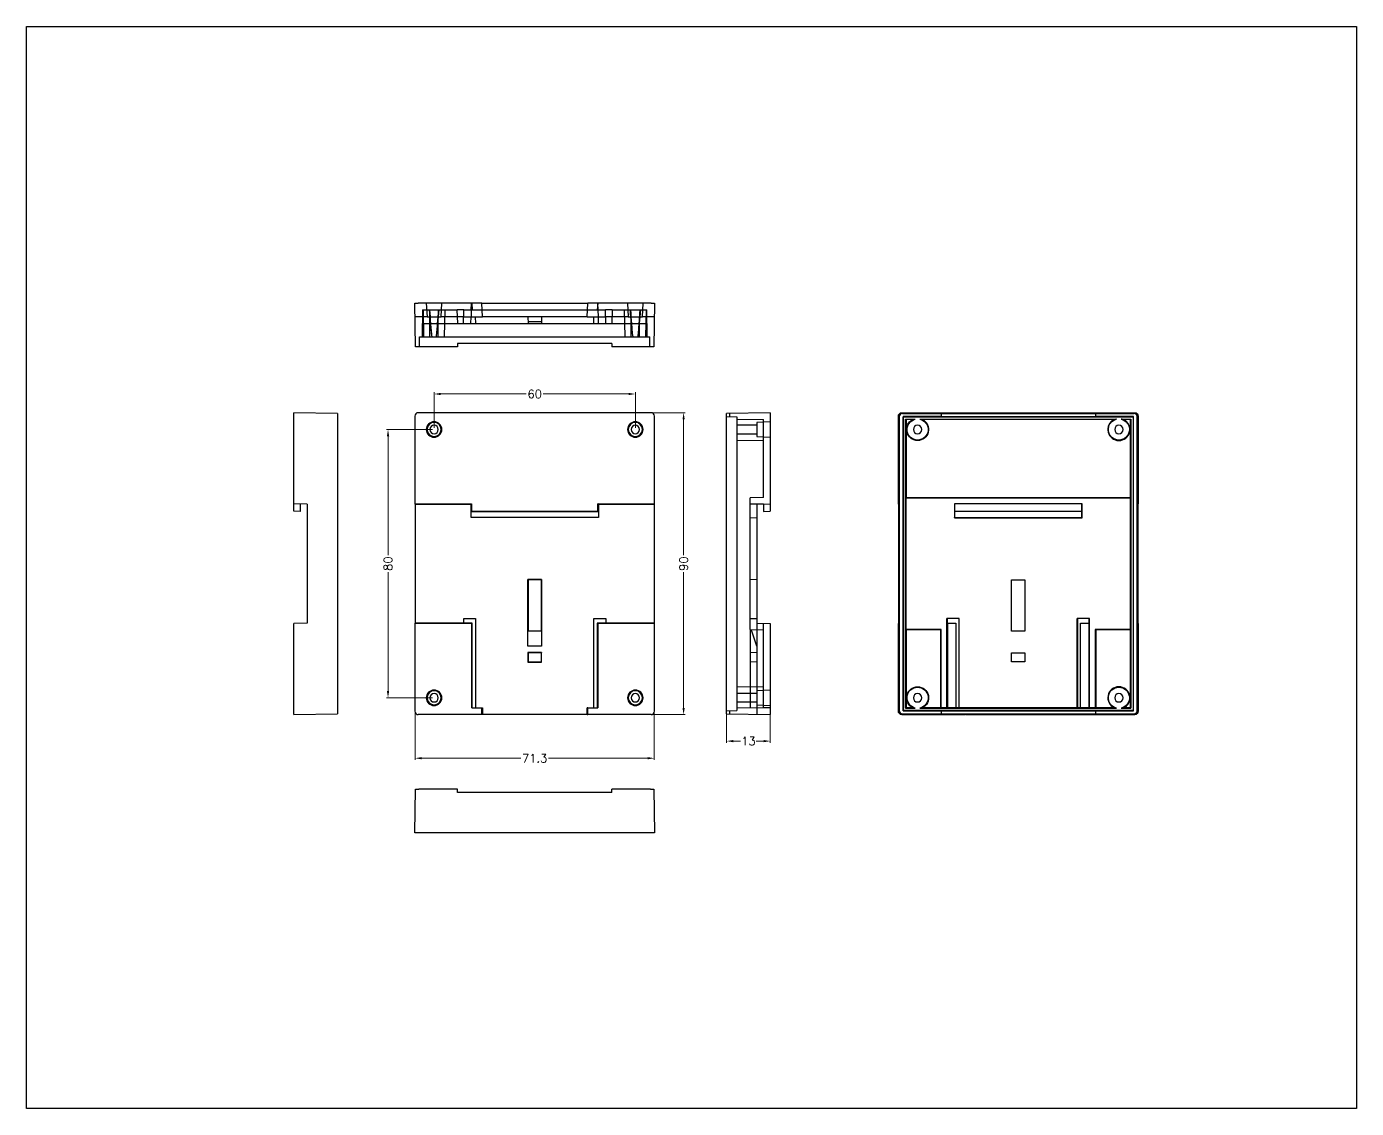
# Model space of a CAD drawing. Header units: inches. Extents: x 86 to 952, y 101 to 424.
# Drawn here: x 85.9 to 482.3, y 101.4 to 423.9 of the extents above; entities that cross this region are included whole.
import ezdxf
from ezdxf.lldxf.tags import DXFTag

# ---------------------------------------------------------------- set-up
doc = ezdxf.new("R2010")
doc.units = ezdxf.units.IN
doc.header["$MEASUREMENT"] = 0
doc.layers.add('250', color=7, linetype='Continuous')
doc.layers.add('dim', color=82, linetype='Continuous', lineweight=9)
doc.styles.add('ROMANC', font='romanc.shx', dxfattribs={"bigfont": 'gbcbig.shx'})
tags = doc.linetypes.add('DASHED', pattern=[25.72, 12.86, -12.86]).pattern_tags.tags
tags[6:7] = [DXFTag(74, 4), DXFTag(75, 0), DXFTag(340, '0'), DXFTag(46, 0.0), DXFTag(50, 0.0), DXFTag(44, 0.0), DXFTag(45, 0.0)]
tags[4:5] = [DXFTag(74, 4), DXFTag(75, 0), DXFTag(340, '0'), DXFTag(46, 0.0), DXFTag(50, 0.0), DXFTag(44, 0.0), DXFTag(45, 0.0)]
doc.dimstyles.new('YanXiu', dxfattribs={"dimtxt": 2.5, "dimasz": 2.2, "dimexe": 0.66, "dimexo": 0.66, "dimgap": 0.66, "dimtad": 0, "dimdsep": 46, "dimtxsty": 'ROMANC', "dimcen": 0, "dimclrd": 256, "dimclre": 131, "dimclrt": 42, "dimazin": 2, "dimtfac": 1, "dimtofl": 0, "dimtmove": 0, "dimatfit": 3, "dimfxl": 1, "dimlwd": 5, "dimlwe": 5, "dimarcsym": 0})

# ---------------------------------------------------------------- blocks, each defined once
blk = doc.blocks.new('*D7')
at = {"layer": 'Defpoints', "color": 0, "transparency": 16777216}
for p in [(267.37, 314.37), (207.37, 303.79), (267.37, 303.79)]:
    blk.add_point(p, dxfattribs=at)
at = {"layer": 'dim', "color": 131, "lineweight": 5, "transparency": 16777216}
for p, q in [((207.37, 304.29), (207.37, 314.87)), ((267.37, 304.29), (267.37, 314.87))]:
    blk.add_line(p, q, dxfattribs=at)
at = {"layer": 'dim', "lineweight": 5, "transparency": 16777216}
for p, q in [((209.37, 314.37), (234.84, 314.37)), ((265.37, 314.37), (239.89, 314.37))]:
    blk.add_line(p, q, dxfattribs=at)
at = {"layer": 'dim', "transparency": 16777216}
for points in [[(209.37, 314.7), (209.37, 314.04), (207.37, 314.37)], [(265.37, 314.7), (265.37, 314.04), (267.37, 314.37)]]:
    blk.add_solid(points, dxfattribs=at)
at = {"layer": 'dim', "color": 42, "transparency": 16777216, "insert": (237.37, 314.37), "char_height": 2.5, "attachment_point": 5, "style": 'ROMANC'}
blk.add_mtext('60', dxfattribs=at)
blk = doc.blocks.new('*D8')
at = {"layer": 'Defpoints', "color": 0, "transparency": 16777216}
for p in [(207.37, 303.79), (193.64, 223.79), (207.37, 223.79)]:
    blk.add_point(p, dxfattribs=at)
at = {"layer": 'dim', "color": 131, "lineweight": 5, "transparency": 16777216}
for p, q in [((206.87, 303.79), (193.15, 303.79)), ((206.87, 223.79), (193.15, 223.79))]:
    blk.add_line(p, q, dxfattribs=at)
at = {"layer": 'dim', "lineweight": 5, "transparency": 16777216}
for p, q in [((193.64, 301.79), (193.64, 266.31)), ((193.64, 225.79), (193.64, 261.27))]:
    blk.add_line(p, q, dxfattribs=at)
at = {"layer": 'dim', "transparency": 16777216}
for points in [[(193.31, 301.79), (193.98, 301.79), (193.64, 303.79)], [(193.31, 225.79), (193.98, 225.79), (193.64, 223.79)]]:
    blk.add_solid(points, dxfattribs=at)
at = {"layer": 'dim', "color": 42, "transparency": 16777216, "insert": (193.64, 263.79), "char_height": 2.5, "attachment_point": 5, "rotation": 90, "style": 'ROMANC'}
blk.add_mtext('80', dxfattribs=at)
blk = doc.blocks.new('*D9')
at = {"layer": 'Defpoints', "color": 0, "transparency": 16777216}
for p in [(247.66, 308.79), (260.04, 218.78), (281.75, 218.78)]:
    blk.add_point(p, dxfattribs=at)
at = {"layer": 'dim', "color": 131, "lineweight": 5, "transparency": 16777216}
for p, q in [((248.16, 308.79), (282.25, 308.79)), ((260.54, 218.78), (282.25, 218.78))]:
    blk.add_line(p, q, dxfattribs=at)
at = {"layer": 'dim', "lineweight": 5, "transparency": 16777216}
for p, q in [((281.75, 306.79), (281.75, 266.31)), ((281.75, 220.78), (281.75, 261.26))]:
    blk.add_line(p, q, dxfattribs=at)
at = {"layer": 'dim', "transparency": 16777216}
for points in [[(281.42, 306.79), (282.08, 306.79), (281.75, 308.79)], [(281.42, 220.78), (282.08, 220.78), (281.75, 218.78)]]:
    blk.add_solid(points, dxfattribs=at)
at = {"layer": 'dim', "color": 42, "transparency": 16777216, "insert": (281.75, 263.79), "char_height": 2.5, "attachment_point": 5, "rotation": 90, "style": 'ROMANC'}
blk.add_mtext('90', dxfattribs=at)
blk = doc.blocks.new('*D10')
at = {"layer": 'Defpoints', "color": 0, "transparency": 16777216}
for p in [(201.71, 259.66), (273.02, 256.95), (201.71, 205.78)]:
    blk.add_point(p, dxfattribs=at)
at = {"layer": 'dim', "color": 131, "lineweight": 5, "transparency": 16777216}
for p, q in [((201.71, 259.16), (201.71, 205.28)), ((273.02, 256.45), (273.02, 205.28))]:
    blk.add_line(p, q, dxfattribs=at)
at = {"layer": 'dim', "lineweight": 5, "transparency": 16777216}
for p, q in [((203.71, 205.78), (233.24, 205.78)), ((271.02, 205.78), (241.5, 205.78))]:
    blk.add_line(p, q, dxfattribs=at)
at = {"layer": 'dim', "transparency": 16777216}
for points in [[(203.71, 206.11), (203.71, 205.44), (201.71, 205.78)], [(271.02, 206.11), (271.02, 205.44), (273.02, 205.78)]]:
    blk.add_solid(points, dxfattribs=at)
at = {"layer": 'dim', "color": 42, "transparency": 16777216, "insert": (237.37, 205.78), "char_height": 2.5, "attachment_point": 5, "style": 'ROMANC'}
blk.add_mtext('71.3', dxfattribs=at)
blk = doc.blocks.new('*D11')
at = {"layer": 'Defpoints', "color": 0, "transparency": 16777216}
for p in [(294.57, 241.65), (307.57, 238.08), (307.57, 210.88)]:
    blk.add_point(p, dxfattribs=at)
at = {"layer": 'dim', "color": 131, "lineweight": 5, "transparency": 16777216}
for p, q in [((294.57, 241.15), (294.57, 210.38)), ((307.57, 237.58), (307.57, 210.38))]:
    blk.add_line(p, q, dxfattribs=at)
at = {"layer": 'dim', "lineweight": 5, "transparency": 16777216}
for p, q in [((296.57, 210.88), (298.73, 210.88)), ((305.57, 210.88), (303.42, 210.88))]:
    blk.add_line(p, q, dxfattribs=at)
at = {"layer": 'dim', "transparency": 16777216}
for points in [[(296.57, 211.21), (296.57, 210.54), (294.57, 210.88)], [(305.57, 211.21), (305.57, 210.54), (307.57, 210.88)]]:
    blk.add_solid(points, dxfattribs=at)
at = {"layer": 'dim', "color": 42, "transparency": 16777216, "insert": (301.07, 210.88), "char_height": 2.5, "attachment_point": 5, "style": 'ROMANC'}
blk.add_mtext('13', dxfattribs=at)

msp = doc.modelspace()

# ---------------------------------------------------------------- linework, layer by layer
msp.add_lwpolyline([(85.894, 423.912), (482.315, 423.912), (482.315, 101.371), (85.894, 101.371)], close=True)
at = {"layer": '250', "color": 7, "linetype": 'Continuous'}
for p, q in [((201.866, 328.426), (201.639, 341.426)), ((201.639, 341.426), (202.639, 341.426)), ((221.557, 341.426), (202.639, 341.426)), ((221.557, 341.426), (253.175, 341.426)), ((221.766, 337.426), (221.557, 341.426)), ((252.966, 337.426), (253.176, 341.426)), ((272.093, 341.426), (253.176, 341.426)), ((272.093, 341.426), (273.093, 341.426)), ((273.093, 341.426), (272.866, 328.426)), ((221.661, 339.426), (253.071, 339.426)), ((252.966, 337.426), (221.766, 337.426)), ((214.366, 329.426), (214.366, 328.426)), ((260.366, 329.426), (214.366, 329.426)), ((260.366, 329.426), (260.366, 328.426)), ((202.866, 328.426), (201.866, 328.426)), ((214.366, 328.426), (202.866, 328.426)), ((271.866, 328.426), (260.366, 328.426)), ((272.866, 328.426), (271.866, 328.426)), ((178.552, 308.564), (165.552, 308.791)), ((165.552, 307.791), (165.552, 308.791)), ((165.552, 281.61), (165.552, 307.791)), ((178.552, 308.564), (178.552, 307.564)), ((178.552, 307.564), (178.552, 220.007)), ((201.639, 307.791), (201.639, 281.61)), ((272.093, 308.791), (202.639, 308.791)), ((273.093, 281.61), (273.093, 307.791)), ((307.571, 308.791), (294.571, 308.564)), ((294.571, 307.564), (294.571, 308.564)), ((294.571, 220.007), (294.571, 307.564)), ((307.571, 308.791), (307.571, 307.791)), ((307.571, 307.791), (307.571, 281.61)), ((345.78, 281.61), (345.78, 307.791)), ((346.007, 307.564), (346.007, 220.007)), ((346.3, 308.271), (346.073, 308.498)), ((346.78, 308.791), (416.234, 308.791)), ((347.007, 308.564), (358.507, 308.564)), ((347.155, 307.643), (347.155, 219.938)), ((347.155, 307.643), (347.207, 307.591)), ((358.507, 307.643), (347.155, 307.643)), ((347.207, 307.591), (415.807, 307.591)), ((347.207, 219.991), (347.207, 307.591)), ((347.937, 306.86), (350.812, 306.86)), ((347.937, 306.86), (348.077, 306.721)), ((347.937, 220.721), (347.937, 306.86)), ((348.077, 306.721), (348.077, 283.541)), ((350.017, 306.721), (348.077, 306.721)), ((352.202, 306.86), (410.812, 306.86)), ((410.017, 306.721), (352.997, 306.721)), ((358.507, 308.581), (404.507, 308.581)), ((358.507, 308.581), (358.507, 308.564)), ((358.507, 308.564), (358.507, 307.643)), ((358.507, 307.643), (358.507, 307.625)), ((358.507, 307.625), (404.507, 307.625)), ((404.507, 308.581), (404.507, 308.564)), ((404.507, 308.564), (416.007, 308.564)), ((404.507, 308.564), (404.507, 307.643)), ((404.507, 307.643), (404.507, 307.625)), ((415.859, 307.643), (404.507, 307.643)), ((412.202, 306.86), (415.077, 306.86)), ((414.937, 306.721), (412.997, 306.721)), ((415.077, 306.86), (414.937, 306.721)), ((414.937, 283.541), (414.937, 306.721)), ((415.077, 306.86), (415.077, 220.721)), ((415.859, 307.643), (415.807, 307.591)), ((415.807, 307.591), (415.807, 219.991)), ((415.859, 219.938), (415.859, 307.643)), ((416.941, 308.498), (416.714, 308.271)), ((417.007, 220.007), (417.007, 307.564)), ((417.234, 307.791), (417.234, 281.61)), ((169.552, 281.541), (165.552, 281.61)), ((165.552, 279.41), (165.552, 281.61)), ((167.552, 279.341), (167.552, 281.575)), ((169.552, 281.541), (169.552, 246.041)), ((201.639, 281.61), (218.536, 281.61)), ((201.709, 281.541), (201.639, 281.61)), ((201.709, 281.541), (218.396, 281.541)), ((201.709, 281.541), (201.709, 246.041)), ((218.466, 281.575), (218.396, 281.541)), ((218.396, 277.541), (218.396, 281.541)), ((218.466, 281.575), (218.536, 281.61)), ((218.466, 281.575), (218.466, 279.341)), ((218.536, 281.61), (218.536, 279.41)), ((256.196, 279.41), (256.196, 281.61)), ((256.196, 281.61), (273.093, 281.61)), ((256.266, 281.575), (256.196, 281.61)), ((256.266, 279.341), (256.266, 281.575)), ((256.336, 281.541), (256.266, 281.575)), ((256.336, 281.541), (273.023, 281.541)), ((256.336, 281.541), (256.336, 277.541)), ((273.023, 281.541), (273.093, 281.61)), ((273.023, 281.541), (273.023, 246.041)), ((303.571, 281.541), (307.571, 281.61)), ((303.571, 281.541), (303.571, 246.041)), ((305.571, 281.575), (305.571, 279.341)), ((307.571, 281.61), (307.571, 279.41)), ((345.85, 281.541), (345.78, 281.61)), ((345.85, 281.541), (345.85, 246.041)), ((348.007, 283.401), (348.077, 283.541)), ((348.007, 283.401), (415.007, 283.401)), ((348.007, 283.401), (348.007, 244.18)), ((348.077, 283.541), (414.937, 283.541)), ((362.467, 281.61), (362.467, 277.471)), ((400.547, 281.61), (362.467, 281.61)), ((362.537, 281.541), (362.607, 281.575)), ((362.537, 281.541), (362.537, 277.541)), ((362.607, 281.61), (362.607, 281.575)), ((362.607, 279.341), (362.607, 281.575)), ((400.407, 281.61), (400.407, 281.575)), ((400.407, 281.575), (400.407, 279.341)), ((400.407, 281.575), (400.477, 281.541)), ((400.477, 277.541), (400.477, 281.541)), ((400.547, 277.471), (400.547, 281.61)), ((414.937, 283.541), (415.007, 283.401)), ((415.007, 244.18), (415.007, 283.401)), ((417.164, 281.541), (417.234, 281.61)), ((417.164, 281.541), (417.164, 246.041)), ((167.552, 279.341), (165.552, 279.41)), ((256.336, 277.541), (218.396, 277.541)), ((218.466, 279.341), (218.536, 279.41)), ((218.466, 279.341), (256.266, 279.341)), ((218.536, 279.41), (256.196, 279.41)), ((256.266, 279.341), (256.196, 279.41)), ((305.571, 279.341), (307.571, 279.41)), ((362.467, 277.471), (362.537, 277.541)), ((362.537, 277.541), (400.477, 277.541)), ((400.407, 279.341), (362.607, 279.341)), ((400.547, 277.471), (400.477, 277.541)), ((362.467, 277.471), (400.547, 277.471)), ((239.436, 259.06), (235.296, 259.06)), ((235.296, 259.06), (235.366, 258.991)), ((235.296, 239.191), (235.296, 259.06)), ((239.366, 258.991), (235.366, 258.991)), ((235.366, 258.991), (235.366, 243.691)), ((239.436, 259.06), (239.366, 258.991)), ((239.366, 243.691), (239.366, 258.991)), ((239.436, 259.06), (239.436, 239.191)), ((379.507, 258.991), (383.507, 258.991)), ((379.507, 243.691), (379.507, 258.991)), ((383.507, 258.991), (383.507, 243.691)), ((169.552, 246.041), (165.552, 245.971)), ((165.552, 219.78), (165.552, 245.971)), ((201.709, 246.041), (201.639, 245.971)), ((218.591, 245.971), (201.639, 245.971)), ((201.639, 245.971), (201.639, 219.78)), ((216.196, 246.041), (201.709, 246.041)), ((216.196, 246.041), (216.196, 247.391)), ((216.196, 247.391), (219.716, 247.391)), ((216.196, 246.041), (216.266, 246.006)), ((218.766, 246.006), (216.266, 246.006)), ((218.766, 246.006), (218.591, 245.971)), ((218.591, 220.808), (218.591, 245.971)), ((218.766, 220.808), (218.766, 246.006)), ((219.716, 247.391), (219.716, 220.808)), ((255.016, 220.808), (255.016, 247.391)), ((255.016, 247.391), (258.536, 247.391)), ((255.966, 246.006), (256.141, 245.971)), ((255.966, 246.006), (255.966, 220.808)), ((258.466, 246.006), (255.966, 246.006)), ((273.093, 245.971), (256.141, 245.971)), ((256.141, 245.971), (256.141, 220.808)), ((258.536, 246.041), (258.466, 246.006)), ((258.536, 247.391), (258.536, 246.041)), ((273.023, 246.041), (258.536, 246.041)), ((273.023, 246.041), (273.093, 245.971)), ((273.093, 219.78), (273.093, 245.971)), ((303.571, 246.041), (307.571, 245.971)), ((307.571, 245.971), (307.571, 219.78)), ((345.85, 246.041), (345.78, 245.971)), ((345.78, 219.78), (345.78, 245.971)), ((360.267, 247.46), (360.337, 247.391)), ((360.267, 220.756), (360.267, 247.46)), ((363.927, 247.46), (360.267, 247.46)), ((363.857, 247.391), (360.337, 247.391)), ((360.337, 247.391), (360.337, 246.041)), ((360.337, 246.041), (360.407, 246.006)), ((360.407, 246.006), (360.407, 220.791)), ((360.407, 246.006), (362.907, 246.006)), ((362.907, 246.006), (362.907, 220.791)), ((363.927, 247.46), (363.857, 247.391)), ((363.857, 220.773), (363.857, 247.391)), ((363.927, 220.756), (363.927, 247.46)), ((399.087, 220.756), (399.087, 247.46)), ((399.087, 247.46), (399.157, 247.391)), ((402.747, 247.46), (399.087, 247.46)), ((399.157, 247.391), (399.157, 220.773)), ((402.677, 247.391), (399.157, 247.391)), ((400.107, 220.791), (400.107, 246.006)), ((400.107, 246.006), (402.607, 246.006)), ((402.677, 246.041), (402.607, 246.006)), ((402.607, 220.791), (402.607, 246.006)), ((402.747, 247.46), (402.677, 247.391)), ((402.677, 246.041), (402.677, 247.391)), ((402.747, 220.756), (402.747, 247.46)), ((417.164, 246.041), (417.234, 245.971)), ((417.234, 245.971), (417.234, 219.78)), ((235.296, 239.191), (235.349, 243.691)), ((239.384, 243.691), (235.349, 243.691)), ((239.384, 243.691), (239.436, 239.191)), ((348.077, 244.041), (348.007, 244.18)), ((358.547, 244.18), (348.007, 244.18)), ((358.407, 244.041), (348.077, 244.041)), ((348.077, 244.041), (348.077, 220.791)), ((358.407, 244.041), (358.547, 244.18)), ((358.407, 220.791), (358.407, 244.041)), ((358.547, 220.756), (358.547, 244.18)), ((383.507, 243.691), (379.507, 243.691)), ((404.467, 244.18), (404.467, 220.756)), ((415.007, 244.18), (404.467, 244.18)), ((404.467, 244.18), (404.607, 244.041)), ((414.937, 244.041), (404.607, 244.041)), ((404.607, 244.041), (404.607, 220.791)), ((415.007, 244.18), (414.937, 244.041)), ((414.937, 220.791), (414.937, 244.041)), ((239.436, 239.191), (235.296, 239.191)), ((235.296, 237.26), (235.296, 234.421)), ((235.296, 237.26), (235.366, 237.191)), ((239.436, 237.26), (235.296, 237.26)), ((235.296, 234.421), (235.366, 234.491)), ((235.296, 234.421), (239.436, 234.421)), ((235.366, 237.191), (235.366, 234.491)), ((239.366, 237.191), (235.366, 237.191)), ((235.366, 234.491), (239.366, 234.491)), ((239.436, 237.26), (239.366, 237.191)), ((239.366, 234.491), (239.366, 237.191)), ((239.436, 234.421), (239.366, 234.491)), ((239.436, 234.421), (239.436, 237.26)), ((379.507, 237.191), (383.507, 237.191)), ((379.507, 234.491), (379.507, 237.191)), ((383.507, 234.491), (379.507, 234.491)), ((383.507, 237.191), (383.507, 234.491)), ((165.552, 218.781), (165.552, 219.78)), ((165.552, 218.781), (178.552, 219.008)), ((178.552, 220.007), (178.552, 219.008)), ((221.557, 218.781), (202.639, 218.781)), ((218.591, 220.808), (221.557, 220.808)), ((221.557, 218.781), (221.557, 220.808)), ((221.557, 220.808), (221.766, 220.773)), ((221.766, 218.85), (221.557, 218.781)), ((221.766, 220.773), (221.766, 218.85)), ((252.966, 218.85), (221.766, 218.85)), ((253.176, 220.808), (252.966, 220.773)), ((252.966, 218.85), (252.966, 220.773)), ((252.966, 218.85), (253.176, 218.781)), ((253.176, 220.808), (256.141, 220.808)), ((253.176, 218.781), (253.176, 220.808)), ((272.093, 218.781), (253.176, 218.781)), ((294.571, 219.008), (294.571, 220.007)), ((294.571, 219.008), (307.571, 218.781)), ((307.571, 219.78), (307.571, 218.781)), ((346.073, 219.073), (346.3, 219.3)), ((346.78, 218.781), (365.697, 218.781)), ((347.007, 219.008), (358.507, 219.008)), ((347.155, 219.938), (347.207, 219.991)), ((347.155, 219.938), (358.507, 219.938)), ((415.807, 219.991), (347.207, 219.991)), ((347.937, 220.721), (348.077, 220.791)), ((347.937, 220.721), (350.812, 220.721)), ((350.163, 220.791), (348.077, 220.791)), ((352.202, 220.721), (410.812, 220.721)), ((358.407, 220.791), (352.85, 220.791)), ((358.407, 220.791), (358.547, 220.756)), ((358.507, 219.956), (404.507, 219.956)), ((358.507, 219.938), (358.507, 219.956)), ((358.507, 219.938), (358.507, 219.008)), ((358.507, 218.99), (358.507, 219.008)), ((358.507, 218.99), (404.507, 218.99)), ((360.267, 220.756), (358.547, 220.756)), ((360.267, 220.756), (360.407, 220.791)), ((362.907, 220.791), (360.407, 220.791)), ((363.857, 220.808), (362.907, 220.808)), ((363.927, 220.756), (363.857, 220.773)), ((399.087, 220.756), (363.927, 220.756)), ((365.907, 218.85), (365.697, 218.781)), ((365.907, 218.85), (397.107, 218.85)), ((397.107, 218.85), (397.317, 218.781)), ((397.317, 218.781), (416.234, 218.781)), ((399.087, 220.756), (399.157, 220.773)), ((400.107, 220.808), (399.157, 220.808)), ((402.607, 220.791), (400.107, 220.791)), ((402.747, 220.756), (402.607, 220.791)), ((404.467, 220.756), (402.747, 220.756)), ((404.467, 220.756), (404.607, 220.791)), ((404.507, 219.938), (404.507, 219.956)), ((404.507, 219.938), (404.507, 219.008)), ((404.507, 219.938), (415.859, 219.938)), ((404.507, 219.008), (416.007, 219.008)), ((404.507, 218.99), (404.507, 219.008)), ((410.163, 220.791), (404.607, 220.791)), ((412.202, 220.721), (415.077, 220.721)), ((414.937, 220.791), (412.85, 220.791)), ((414.937, 220.791), (415.077, 220.721)), ((415.859, 219.938), (415.807, 219.991)), ((416.714, 219.3), (416.941, 219.073)), ((201.639, 183.57), (201.866, 196.57)), ((201.866, 196.57), (202.866, 196.57)), ((214.366, 196.57), (202.866, 196.57)), ((214.366, 195.57), (214.366, 196.57)), ((260.366, 195.57), (214.366, 195.57)), ((271.866, 196.57), (260.366, 196.57)), ((260.366, 195.57), (260.366, 196.57)), ((271.866, 196.57), (272.866, 196.57)), ((272.866, 196.57), (273.093, 183.57)), ((202.639, 183.57), (201.639, 183.57)), ((272.093, 183.57), (202.639, 183.57)), ((273.093, 183.57), (272.093, 183.57))]:
    msp.add_line(p, q, dxfattribs=at)
at = {"layer": '250', "color": 7, "linetype": 'DASHED'}
for p, q in [((205.057, 341.426), (205.267, 337.426)), ((209.465, 337.426), (209.675, 341.426)), ((218.466, 339.426), (218.536, 341.426)), ((218.591, 341.426), (218.766, 339.426)), ((256.141, 341.426), (255.966, 339.426)), ((256.266, 339.426), (256.196, 341.426)), ((265.057, 341.426), (265.267, 337.426)), ((269.465, 337.426), (269.675, 341.426)), ((205.267, 337.426), (201.709, 337.426)), ((203.936, 339.426), (203.796, 331.426)), ((203.936, 339.426), (206.023, 339.426)), ((204.079, 339.426), (204.219, 331.426)), ((205.267, 337.426), (209.465, 337.426)), ((206.023, 339.426), (208.71, 339.426)), ((206.116, 331.426), (206.116, 337.426)), ((208.616, 331.426), (208.616, 337.426)), ((208.71, 339.426), (214.266, 339.426)), ((216.196, 337.426), (209.465, 337.426)), ((210.514, 331.426), (210.653, 339.426)), ((214.406, 335.426), (214.266, 339.426)), ((216.266, 339.426), (214.267, 339.426)), ((216.126, 335.426), (216.266, 339.426)), ((216.196, 337.426), (219.716, 337.426)), ((216.266, 339.426), (218.766, 339.426)), ((218.326, 335.426), (218.396, 337.426)), ((218.466, 339.426), (218.396, 337.426)), ((218.766, 339.426), (221.661, 339.426)), ((219.716, 337.426), (221.766, 337.426)), ((219.786, 335.426), (219.716, 337.426)), ((235.296, 337.426), (235.366, 335.426)), ((239.436, 337.426), (239.366, 335.426)), ((252.966, 337.426), (255.016, 337.426)), ((253.071, 339.426), (255.966, 339.426)), ((254.946, 335.426), (255.016, 337.426)), ((255.016, 337.426), (258.536, 337.426)), ((255.966, 339.426), (258.466, 339.426)), ((256.336, 337.426), (256.266, 339.426)), ((256.406, 335.426), (256.336, 337.426)), ((258.606, 335.426), (258.466, 339.426)), ((260.465, 339.426), (258.466, 339.426)), ((265.267, 337.426), (258.536, 337.426)), ((260.466, 339.426), (260.326, 335.426)), ((260.466, 339.426), (266.023, 339.426)), ((264.079, 339.426), (264.219, 331.426)), ((265.267, 337.426), (269.465, 337.426)), ((266.023, 339.426), (268.71, 339.426)), ((266.116, 331.426), (266.116, 337.426)), ((268.616, 331.426), (268.616, 337.426)), ((268.71, 339.426), (270.796, 339.426)), ((273.023, 337.426), (269.465, 337.426)), ((270.514, 331.426), (270.653, 339.426)), ((270.936, 331.426), (270.796, 339.426)), ((203.866, 335.426), (214.406, 335.426)), ((214.406, 335.426), (216.126, 335.426)), ((216.126, 335.426), (219.786, 335.426)), ((219.786, 335.426), (254.946, 335.426)), ((239.384, 335.926), (235.349, 335.926)), ((254.946, 335.426), (258.606, 335.426)), ((258.606, 335.426), (260.326, 335.426)), ((260.326, 335.426), (270.866, 335.426)), ((203.014, 328.426), (203.066, 331.426)), ((203.066, 331.426), (271.666, 331.426)), ((271.719, 328.426), (271.666, 331.426)), ((294.571, 307.643), (297.571, 307.591)), ((295.571, 307.625), (295.571, 308.581)), ((297.571, 307.591), (297.571, 219.991)), ((297.571, 306.86), (305.571, 306.721)), ((307.571, 306.099), (303.571, 305.89)), ((303.571, 305.89), (303.571, 303.791)), ((305.571, 283.541), (305.571, 306.721)), ((303.571, 305.041), (297.571, 305.041)), ((297.571, 302.541), (303.571, 302.541)), ((303.571, 303.791), (303.571, 301.691)), ((303.571, 301.691), (307.571, 301.482)), ((297.571, 300.643), (305.571, 300.503)), ((305.571, 283.541), (301.571, 283.401)), ((301.571, 244.18), (301.571, 283.401)), ((301.571, 281.61), (305.571, 281.61)), ((305.571, 281.61), (305.571, 281.575)), ((301.571, 277.471), (303.571, 277.541)), ((303.571, 259.06), (301.571, 258.991)), ((301.571, 247.46), (303.571, 247.391)), ((303.571, 246.041), (303.571, 225.89)), ((305.571, 244.04), (305.571, 246.006)), ((301.571, 244.18), (301.571, 220.756)), ((301.571, 244.18), (305.571, 244.041)), ((302.071, 243.691), (301.571, 243.691)), ((303.571, 239.191), (302.071, 243.691)), ((305.571, 220.791), (305.571, 244.041)), ((303.571, 237.26), (301.571, 237.191)), ((303.571, 234.421), (301.571, 234.491)), ((305.571, 227.078), (297.571, 226.938)), ((307.571, 226.099), (303.571, 225.89)), ((303.571, 225.041), (297.571, 225.041)), ((297.571, 222.541), (303.571, 222.541)), ((303.571, 225.89), (303.571, 223.791)), ((303.571, 223.791), (303.571, 221.691)), ((294.571, 219.938), (297.571, 219.991)), ((295.571, 218.99), (295.571, 219.956)), ((305.571, 220.791), (297.571, 220.721)), ((303.571, 221.691), (307.571, 221.482)), ((303.571, 221.691), (303.571, 220.773)), ((303.571, 220.773), (303.571, 218.85)), ((307.571, 220.808), (305.571, 220.791))]:
    msp.add_line(p, q, dxfattribs=at)
at = {"layer": '250', "color": 7, "linetype": 'Continuous', "extrusion": (0, 0, -1)}
for centre, radius in [((-207.366, 303.791), 2.309), ((-207.366, 303.791), 2.099), ((-267.366, 303.791), 2.309), ((-267.366, 303.791), 2.099), ((-207.366, 223.791), 2.309), ((-267.366, 223.791), 2.309), ((-207.366, 223.791), 2.099), ((-267.366, 223.791), 2.099)]:
    msp.add_circle(centre, radius, dxfattribs=at)
for centre, radius, start, end in [((-351.507, 303.791), 3.287, 116.94801, 63.05199), ((-351.507, 303.791), 3.147, 102.75243, 77.24757), ((-411.507, 303.791), 3.147, 102.75243, 77.24757), ((-351.507, 223.791), 3.287, 294.1246, 245.8754), ((-351.507, 223.791), 3.147, 282.75287, 257.24713), ((-411.507, 223.791), 3.147, 282.75287, 257.24713)]:
    msp.add_arc(centre, radius, start, end, dxfattribs=at)
at = {"layer": '250', "color": 7, "linetype": 'Continuous'}
for centre, radius, start, end in [((411.507, 303.791), 3.287, 116.94801, 63.05199), ((207.366, 303.791), 1.25, 0, 180), ((207.366, 303.791), 1.25, 180, 0), ((267.366, 303.791), 1.25, 0, 180), ((267.366, 303.791), 1.25, 180, 0), ((351.507, 303.791), 1.25, 0, 180), ((351.507, 303.791), 1.25, 180, 0), ((411.507, 303.791), 1.25, 0, 180), ((411.507, 303.791), 1.25, 180, 0), ((411.507, 223.791), 3.287, 294.1246, 245.8754), ((207.366, 223.791), 1.25, 0, 180), ((207.366, 223.791), 1.25, 180, 0), ((267.366, 223.791), 1.25, 0, 180), ((267.366, 223.791), 1.25, 180, 0), ((351.507, 223.791), 1.25, 0, 180), ((351.507, 223.791), 1.25, 180, 0), ((411.507, 223.791), 1.25, 0, 180), ((411.507, 223.791), 1.25, 180, 0)]:
    msp.add_arc(centre, radius, start, end, dxfattribs=at)
for centre, major_axis, start_param, end_param in [((202.639, 307.79), (-0.707, 0.707), 5.4979394, 7.0684312), ((272.093, 307.79), (-0.707, -0.707), 2.3563468, 3.9268385), ((347.007, 307.563), (-0.707, 0.707), 5.4979394, 7.0684312), ((416.007, 307.563), (-0.707, -0.707), 2.3563468, 3.9268385), ((202.639, 219.781), (0.707, 0.707), 2.3563468, 3.9268385), ((272.093, 219.781), (0.707, -0.707), 5.4979394, 7.0684312), ((347.007, 220.008), (-0.707, -0.707), 5.4979394, 7.0684359), ((416.007, 220.008), (0.707, -0.707), 5.4979348, 7.0684312)]:
    msp.add_ellipse(centre, major_axis=major_axis, ratio=0.9996955, start_param=start_param, end_param=end_param, dxfattribs=at)
at = {"layer": '250', "color": 7, "linetype": 'Continuous', "extrusion": (0, 0, -1)}
for centre, major_axis, start_param, end_param in [((346.78, 307.79), (0.707, -0.707), 2.3563468, 3.9268385), ((416.234, 307.79), (0.707, 0.707), 5.4979394, 7.0684312), ((346.78, 219.781), (-0.707, -0.707), 5.4979394, 7.0684312), ((416.234, 219.781), (-0.707, 0.707), 2.3563468, 3.9268385)]:
    msp.add_ellipse(centre, major_axis=major_axis, ratio=0.9996955, start_param=start_param, end_param=end_param, dxfattribs=at)
at = {"layer": '250', "color": 7, "linetype": 'DASHED'}
for points, knots in [([(205.877, 339.426), (205.974, 338.089), (206.08, 336.753), (206.267, 334.751), (206.334, 334.085), (206.485, 332.753), (206.568, 332.087), (206.671, 331.426)], [0, 0, 0, 0, 0.5, 0.5, 0.75, 0.75, 1, 1, 1, 1]), ([(206.023, 339.426), (206.106, 338.091), (206.195, 336.756), (206.35, 334.756), (206.405, 334.089), (206.527, 332.757), (206.593, 332.09), (206.671, 331.426)], [0, 0, 0, 0, 0.5, 0.5, 0.75, 0.75, 1, 1, 1, 1]), ([(208.061, 331.426), (208.164, 332.088), (208.247, 332.753), (208.398, 334.085), (208.465, 334.751), (208.652, 336.753), (208.758, 338.089), (208.856, 339.426)], [0, 0, 0, 0, 0.25, 0.25, 0.5, 0.5, 1, 1, 1, 1]), ([(208.061, 331.426), (208.139, 332.09), (208.205, 332.756), (208.327, 334.088), (208.382, 334.755), (208.537, 336.755), (208.627, 338.09), (208.71, 339.426)], [0, 0, 0, 0, 0.25, 0.25, 0.5, 0.5, 1, 1, 1, 1]), ([(266.671, 331.426), (266.568, 332.088), (266.485, 332.753), (266.334, 334.085), (266.267, 334.751), (266.08, 336.753), (265.974, 338.089), (265.877, 339.426)], [0, 0, 0, 0, 0.25, 0.25, 0.5, 0.5, 1, 1, 1, 1]), ([(266.671, 331.426), (266.593, 332.09), (266.527, 332.756), (266.405, 334.088), (266.35, 334.754), (266.195, 336.755), (266.106, 338.09), (266.023, 339.426)], [0, 0, 0, 0, 0.25, 0.25, 0.5, 0.5, 1, 1, 1, 1]), ([(268.71, 339.426), (268.627, 338.09), (268.537, 336.756), (268.382, 334.755), (268.327, 334.088), (268.205, 332.756), (268.139, 332.09), (268.061, 331.426)], [0, 0, 0, 0, 0.5, 0.5, 0.75, 0.75, 1, 1, 1, 1]), ([(268.856, 339.426), (268.758, 338.089), (268.652, 336.753), (268.465, 334.751), (268.398, 334.085), (268.247, 332.753), (268.164, 332.088), (268.061, 331.426)], [0, 0, 0, 0, 0.5, 0.5, 0.75, 0.75, 1, 1, 1, 1])]:
    msp.add_open_spline(points, degree=3, knots=knots, dxfattribs=at)
at = {"layer": '250', "color": 7, "linetype": 'Continuous'}
for points, knots in [([(350.017, 306.721), (350.115, 306.744), (350.221, 306.767), (350.408, 306.802), (350.475, 306.814), (350.626, 306.837), (350.709, 306.849), (350.812, 306.86)], [0, 0, 0, 0, 0.5, 0.5, 0.75, 0.75, 1, 1, 1, 1]), ([(352.202, 306.86), (352.305, 306.849), (352.388, 306.837), (352.539, 306.814), (352.606, 306.802), (352.793, 306.767), (352.899, 306.744), (352.997, 306.721)], [0, 0, 0, 0, 0.25, 0.25, 0.5, 0.5, 1, 1, 1, 1]), ([(410.812, 306.86), (410.709, 306.849), (410.626, 306.837), (410.475, 306.814), (410.408, 306.802), (410.221, 306.767), (410.115, 306.744), (410.017, 306.721)], [0, 0, 0, 0, 0.25, 0.25, 0.5, 0.5, 1, 1, 1, 1]), ([(412.997, 306.721), (412.899, 306.744), (412.793, 306.767), (412.606, 306.802), (412.539, 306.814), (412.388, 306.837), (412.305, 306.849), (412.202, 306.86)], [0, 0, 0, 0, 0.5, 0.5, 0.75, 0.75, 1, 1, 1, 1]), ([(350.163, 220.791), (350.246, 220.779), (350.336, 220.767), (350.491, 220.75), (350.546, 220.744), (350.668, 220.732), (350.734, 220.727), (350.812, 220.721)], [0, 0, 0, 0, 0.5, 0.5, 0.75, 0.75, 1, 1, 1, 1]), ([(352.202, 220.721), (352.28, 220.727), (352.346, 220.732), (352.468, 220.744), (352.523, 220.75), (352.678, 220.767), (352.767, 220.779), (352.85, 220.791)], [0, 0, 0, 0, 0.25, 0.25, 0.5, 0.5, 1, 1, 1, 1]), ([(410.812, 220.721), (410.734, 220.727), (410.668, 220.732), (410.546, 220.744), (410.491, 220.75), (410.336, 220.767), (410.246, 220.779), (410.163, 220.791)], [0, 0, 0, 0, 0.25, 0.25, 0.5, 0.5, 1, 1, 1, 1]), ([(412.85, 220.791), (412.767, 220.779), (412.678, 220.767), (412.523, 220.75), (412.468, 220.744), (412.346, 220.732), (412.28, 220.727), (412.202, 220.721)], [0, 0, 0, 0, 0.5, 0.5, 0.75, 0.75, 1, 1, 1, 1])]:
    msp.add_open_spline(points, degree=3, knots=knots, dxfattribs=at)

# ---------------------------------------------------------------- dimensions: what is measured, and where the dimension line sits
at = {"layer": 'dim'}
for base, p1, p2, picture, middle in [((267.366, 314.371), (207.366, 303.791), (267.366, 303.791), '*D7', (237.366, 314.371)), ((307.571, 210.878), (294.571, 241.645), (307.571, 238.083), '*D11', (301.071, 210.878))]:
    dim = msp.add_linear_dim(base=base, p1=p1, p2=p2, dimstyle='YanXiu', override={"dimasz": 2, "dimexe": 0.49975, "dimexo": 0.49975, "dimgap": 0.49975}, dxfattribs=at)
    dim.commit()
    dim.dimension.update_dxf_attribs({"geometry": picture, "text_midpoint": middle})
dim = msp.add_linear_dim(base=(281.749, 218.781), p1=(247.661, 308.791), p2=(260.045, 218.781), angle=90, text='90', dimstyle='YanXiu', override={"dimasz": 2, "dimexe": 0.49975, "dimexo": 0.49975, "dimgap": 0.49975}, dxfattribs=at)
dim.commit()
dim.dimension.update_dxf_attribs({"geometry": '*D9', "text_midpoint": (281.749, 263.786)})
dim = msp.add_linear_dim(base=(193.645, 223.791), p1=(207.366, 303.791), p2=(207.366, 223.791), angle=90, dimstyle='YanXiu', override={"dimasz": 2, "dimexe": 0.49975, "dimexo": 0.49975, "dimgap": 0.49975}, dxfattribs=at)
dim.commit()
dim.dimension.update_dxf_attribs({"geometry": '*D8', "text_midpoint": (193.645, 263.791)})
dim = msp.add_linear_dim(base=(201.709, 205.776), p1=(273.023, 256.95), p2=(201.709, 259.661), text='71.3', dimstyle='YanXiu', override={"dimasz": 2, "dimexe": 0.49975, "dimexo": 0.49975, "dimgap": 0.49975}, dxfattribs=at)
dim.commit()
dim.dimension.update_dxf_attribs({"geometry": '*D10', "text_midpoint": (237.366, 205.776)})

doc.saveas('drawing.dxf')
